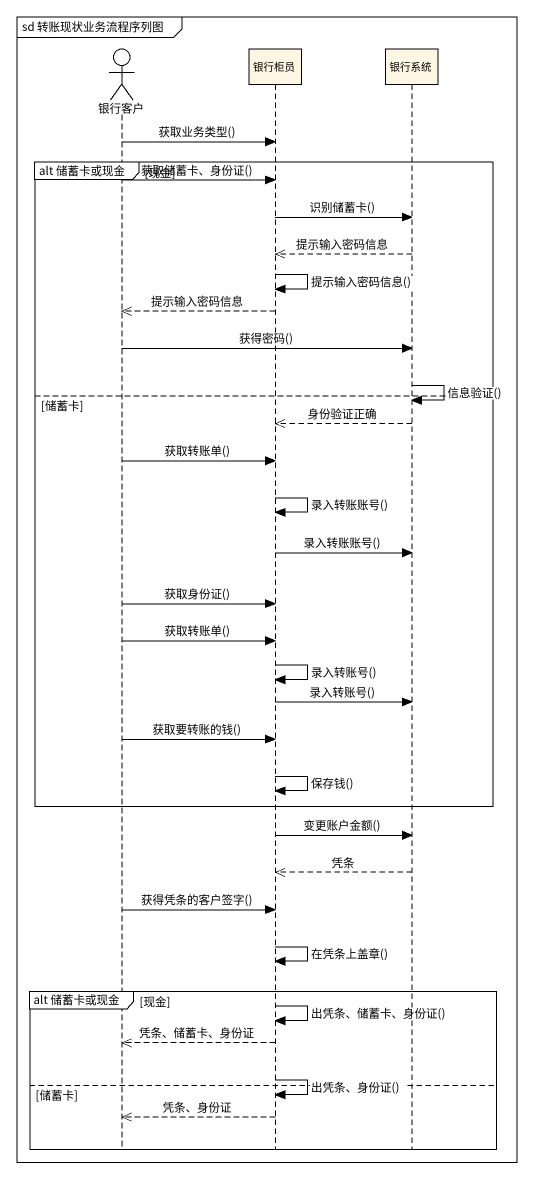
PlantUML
@startuml
mainframe sd 转账现状业务流程序列图
hide footbox
actor 银行客户
participant 银行柜员
participant 银行系统

银行客户 -> 银行柜员 : 获取业务类型()
group alt 储蓄卡或现金 [现金]
  银行客户 -> 银行柜员 : 获取储蓄卡、身份证()
  银行柜员 -> 银行系统 : 识别储蓄卡()
  银行系统 -->> 银行柜员 : 提示输入密码信息
  银行柜员 -> 银行柜员 : 提示输入密码信息()
  银行柜员 -->> 银行客户 : 提示输入密码信息
  银行客户 -> 银行系统 : 获得密码()
  银行系统 -> 银行系统 : 信息验证()
else 储蓄卡
  银行系统 -->> 银行柜员 : 身份验证正确
  银行客户 -> 银行柜员 : 获取转账单()
  银行柜员 -> 银行柜员 : 录入转账账号()
  银行柜员 -> 银行系统 : 录入转账账号()
  银行客户 -> 银行柜员 : 获取身份证()
  银行客户 -> 银行柜员 : 获取转账单()
  银行柜员 -> 银行柜员 : 录入转账号()
  银行柜员 -> 银行系统 : 录入转账号()
  银行客户 -> 银行柜员 : 获取要转账的钱()
  银行柜员 -> 银行柜员 : 保存钱()
end
银行柜员 -> 银行系统 : 变更账户金额()
银行系统 -->> 银行柜员 : 凭条
银行客户 -> 银行柜员 : 获得凭条的客户签字()
银行柜员 -> 银行柜员 : 在凭条上盖章()
group alt 储蓄卡或现金 [现金]
  银行柜员 -> 银行柜员 : 出凭条、储蓄卡、身份证()
  银行柜员 -->> 银行客户 : 凭条、储蓄卡、身份证
  银行柜员 -> 银行柜员 : 出凭条、身份证()
else 储蓄卡
  银行柜员 -->> 银行客户 : 凭条、身份证
end
@enduml
